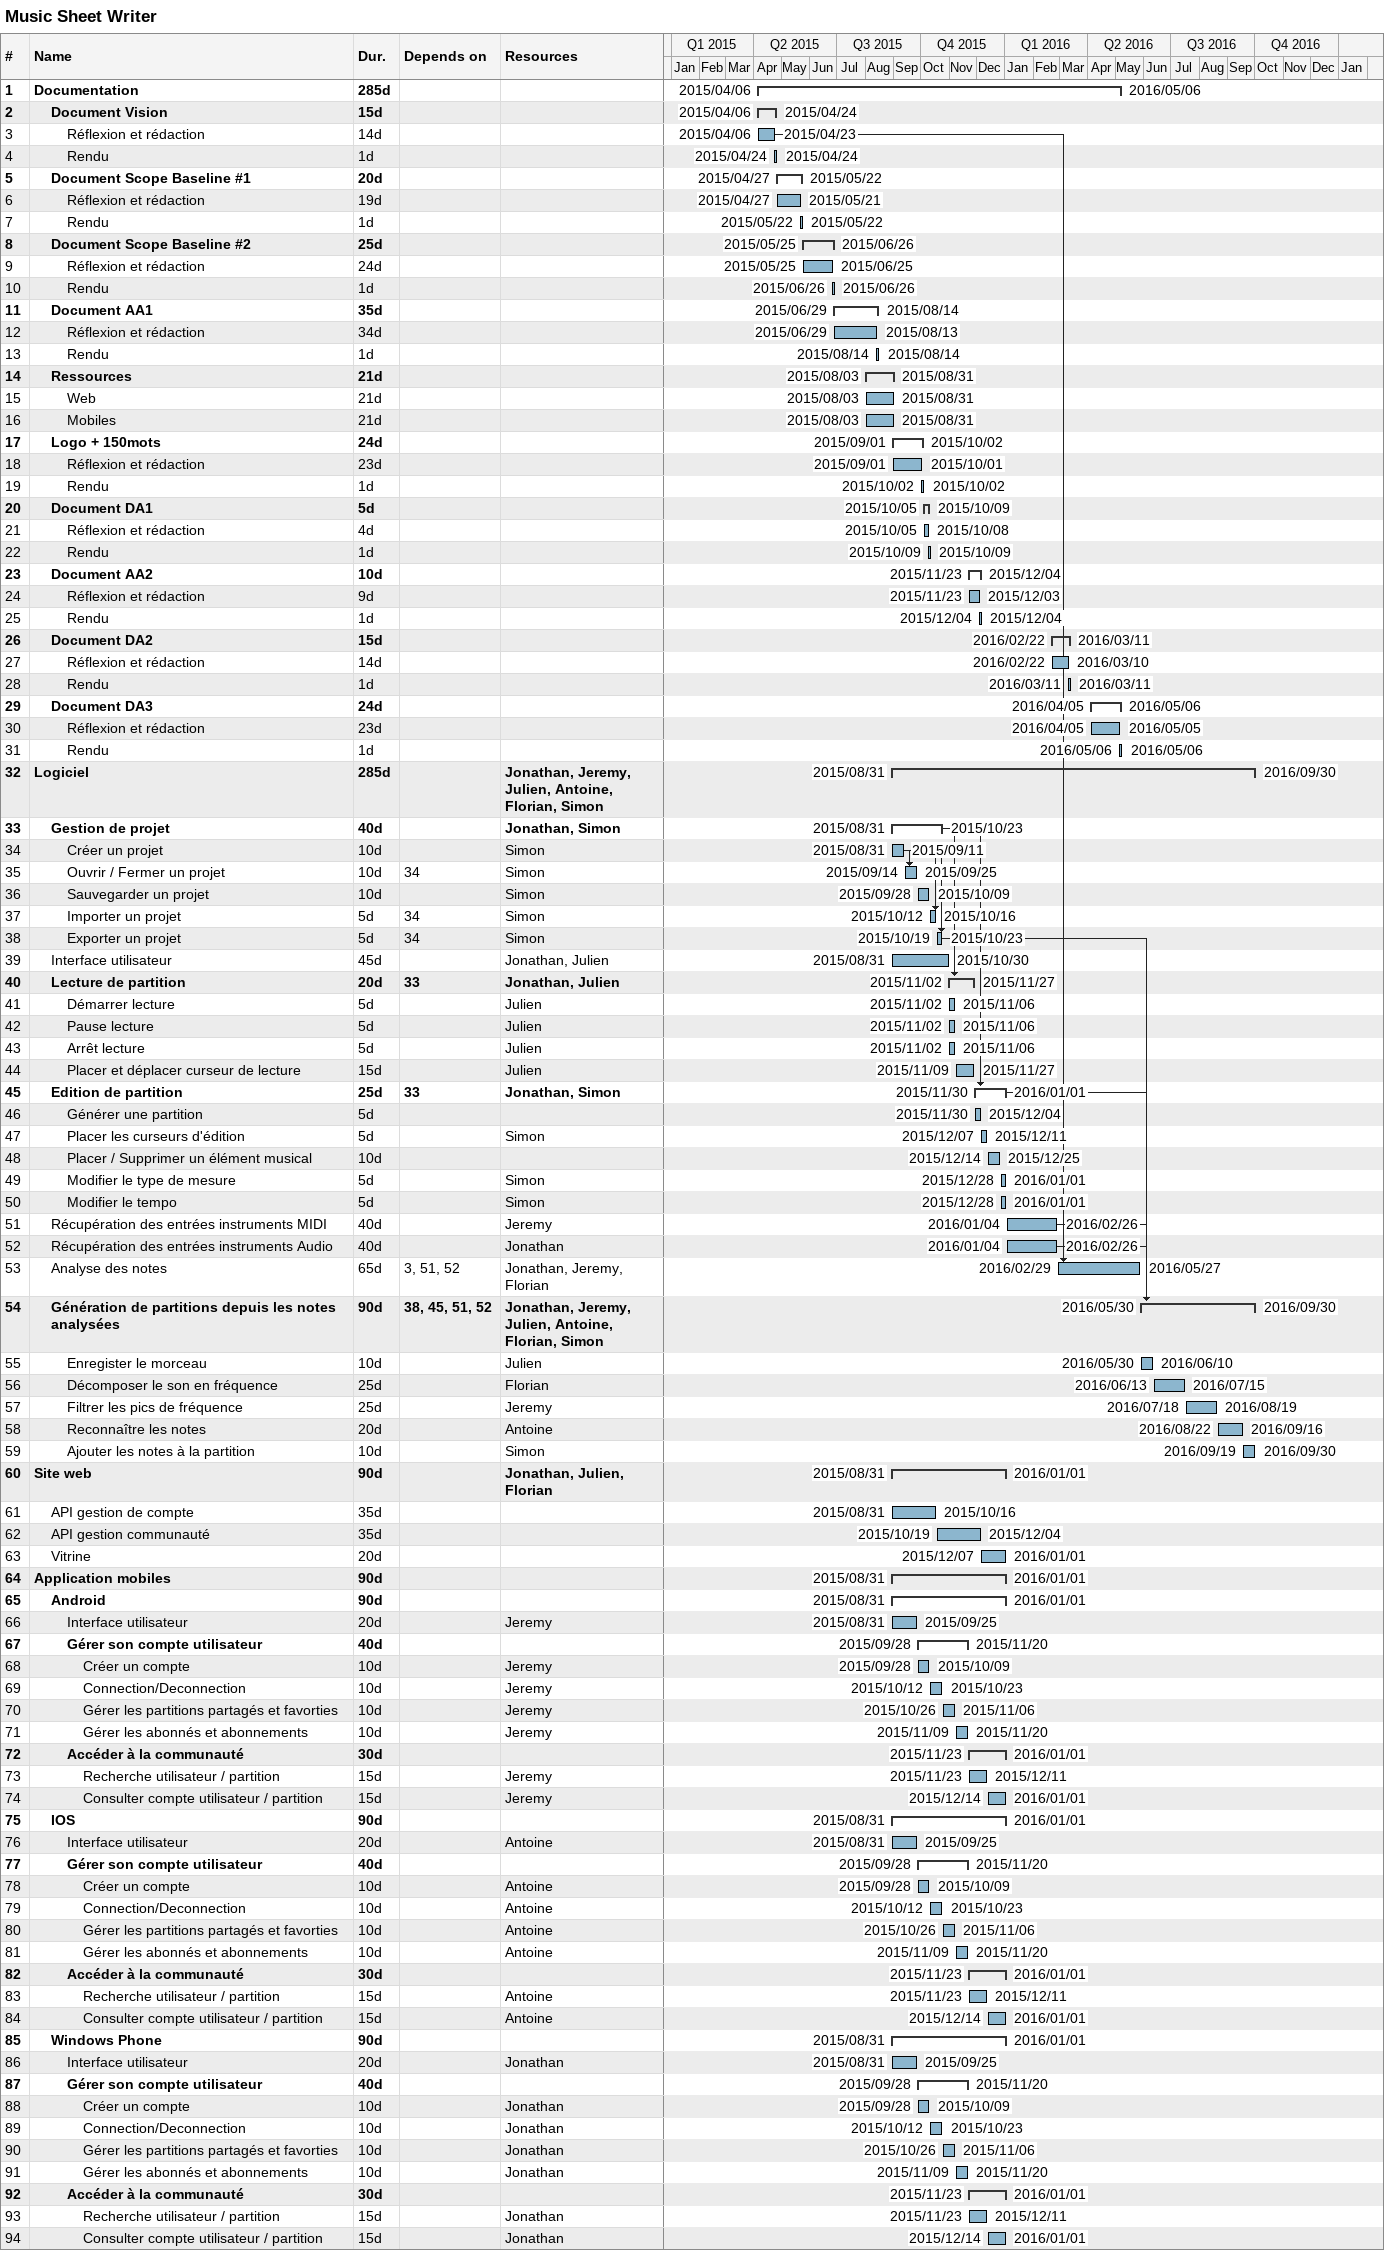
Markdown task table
Music Sheet Writer

| ID | Level | Task | Duration | Start | Finish | Predecessors | Resources |
|---|---|---|---|---|---|---|---|
| 1 | 1 | **Documentation** | 285d | 2015-04-06 | 2016-05-06 |  |  |
| 2 | 2 | **Document Vision** | 15d | 2015-04-06 | 2015-04-24 |  |  |
| 3 | 3 | Réflexion et rédaction | 14d | 2015-04-06 | 2015-04-23 |  |  |
| 4 | 3 | Rendu | 1d | 2015-04-24 | 2015-04-24 |  |  |
| 5 | 2 | **Document Scope Baseline #1** | 20d | 2015-04-27 | 2015-05-22 |  |  |
| 6 | 3 | Réflexion et rédaction | 19d | 2015-04-27 | 2015-05-21 |  |  |
| 7 | 3 | Rendu | 1d | 2015-05-22 | 2015-05-22 |  |  |
| 8 | 2 | **Document Scope Baseline #2** | 25d | 2015-05-25 | 2015-06-26 |  |  |
| 9 | 3 | Réflexion et rédaction | 24d | 2015-05-25 | 2015-06-25 |  |  |
| 10 | 3 | Rendu | 1d | 2015-06-26 | 2015-06-26 |  |  |
| 11 | 2 | **Document AA1** | 35d | 2015-06-29 | 2015-08-14 |  |  |
| 12 | 3 | Réflexion et rédaction | 34d | 2015-06-29 | 2015-08-13 |  |  |
| 13 | 3 | Rendu | 1d | 2015-08-14 | 2015-08-14 |  |  |
| 14 | 2 | **Ressources** | 21d | 2015-08-03 | 2015-08-31 |  |  |
| 15 | 3 | Web | 21d | 2015-08-03 | 2015-08-31 |  |  |
| 16 | 3 | Mobiles | 21d | 2015-08-03 | 2015-08-31 |  |  |
| 17 | 2 | **Logo + 150mots** | 24d | 2015-09-01 | 2015-10-02 |  |  |
| 18 | 3 | Réflexion et rédaction | 23d | 2015-09-01 | 2015-10-01 |  |  |
| 19 | 3 | Rendu | 1d | 2015-10-02 | 2015-10-02 |  |  |
| 20 | 2 | **Document DA1** | 5d | 2015-10-05 | 2015-10-09 |  |  |
| 21 | 3 | Réflexion et rédaction | 4d | 2015-10-05 | 2015-10-08 |  |  |
| 22 | 3 | Rendu | 1d | 2015-10-09 | 2015-10-09 |  |  |
| 23 | 2 | **Document AA2** | 10d | 2015-11-23 | 2015-12-04 |  |  |
| 24 | 3 | Réflexion et rédaction | 9d | 2015-11-23 | 2015-12-03 |  |  |
| 25 | 3 | Rendu | 1d | 2015-12-04 | 2015-12-04 |  |  |
| 26 | 2 | **Document DA2** | 15d | 2016-02-22 | 2016-03-11 |  |  |
| 27 | 3 | Réflexion et rédaction | 14d | 2016-02-22 | 2016-03-10 |  |  |
| 28 | 3 | Rendu | 1d | 2016-03-11 | 2016-03-11 |  |  |
| 29 | 2 | **Document DA3** | 24d | 2016-04-05 | 2016-05-06 |  |  |
| 30 | 3 | Réflexion et rédaction | 23d | 2016-04-05 | 2016-05-05 |  |  |
| 31 | 3 | Rendu | 1d | 2016-05-06 | 2016-05-06 |  |  |
| 32 | 1 | **Logiciel** | 285d | 2015-08-31 | 2016-09-30 |  | Jonathan, Jeremy, Julien, Antoine, Florian, Simon |
| 33 | 2 | **Gestion de projet** | 40d | 2015-08-31 | 2015-10-23 |  | Jonathan, Simon |
| 34 | 3 | Créer un projet | 10d | 2015-08-31 | 2015-09-11 |  | Simon |
| 35 | 3 | Ouvrir / Fermer un projet | 10d | 2015-09-14 | 2015-09-25 | 34 | Simon |
| 36 | 3 | Sauvegarder un projet | 10d | 2015-09-28 | 2015-10-09 |  | Simon |
| 37 | 3 | Importer un projet | 5d | 2015-10-12 | 2015-10-16 | 34 | Simon |
| 38 | 3 | Exporter un projet | 5d | 2015-10-19 | 2015-10-23 | 34 | Simon |
| 39 | 2 | Interface utilisateur | 45d | 2015-08-31 | 2015-10-30 |  | Jonathan, Julien |
| 40 | 2 | **Lecture de partition** | 20d | 2015-11-02 | 2015-11-27 | 33 | Jonathan, Julien |
| 41 | 3 | Démarrer lecture | 5d | 2015-11-02 | 2015-11-06 |  | Julien |
| 42 | 3 | Pause lecture | 5d | 2015-11-02 | 2015-11-06 |  | Julien |
| 43 | 3 | Arrêt lecture | 5d | 2015-11-02 | 2015-11-06 |  | Julien |
| 44 | 3 | Placer et déplacer curseur de lecture | 15d | 2015-11-09 | 2015-11-27 |  | Julien |
| 45 | 2 | **Edition de partition** | 25d | 2015-11-30 | 2016-01-01 | 33 | Jonathan, Simon |
| 46 | 3 | Générer une partition | 5d | 2015-11-30 | 2015-12-04 |  |  |
| 47 | 3 | Placer les curseurs d'édition | 5d | 2015-12-07 | 2015-12-11 |  | Simon |
| 48 | 3 | Placer / Supprimer un élément musical | 10d | 2015-12-14 | 2015-12-25 |  |  |
| 49 | 3 | Modifier le type de mesure | 5d | 2015-12-28 | 2016-01-01 |  | Simon |
| 50 | 3 | Modifier le tempo | 5d | 2015-12-28 | 2016-01-01 |  | Simon |
| 51 | 2 | Récupération des entrées instruments MIDI | 40d | 2016-01-04 | 2016-02-26 |  | Jeremy |
| 52 | 2 | Récupération des entrées instruments Audio | 40d | 2016-01-04 | 2016-02-26 |  | Jonathan |
| 53 | 2 | Analyse des notes | 65d | 2016-02-29 | 2016-05-27 | 3, 51, 52 | Jonathan, Jeremy, Florian |
| 54 | 2 | **Génération de partitions depuis les notes analysées** | 90d | 2016-05-30 | 2016-09-30 | 38, 45, 51, 52 | Jonathan, Jeremy, Julien, Antoine, Florian, Simon |
| 55 | 3 | Enregister le morceau | 10d | 2016-05-30 | 2016-06-10 |  | Julien |
| 56 | 3 | Décomposer le son en fréquence | 25d | 2016-06-13 | 2016-07-15 |  | Florian |
| 57 | 3 | Filtrer les pics de fréquence | 25d | 2016-07-18 | 2016-08-19 |  | Jeremy |
| 58 | 3 | Reconnaître les notes | 20d | 2016-08-22 | 2016-09-16 |  | Antoine |
| 59 | 3 | Ajouter les notes à la partition | 10d | 2016-09-19 | 2016-09-30 |  | Simon |
| 60 | 1 | **Site web** | 90d | 2015-08-31 | 2016-01-01 |  | Jonathan, Julien, Florian |
| 61 | 2 | API gestion de compte | 35d | 2015-08-31 | 2015-10-16 |  |  |
| 62 | 2 | API gestion communauté | 35d | 2015-10-19 | 2015-12-04 |  |  |
| 63 | 2 | Vitrine | 20d | 2015-12-07 | 2016-01-01 |  |  |
| 64 | 1 | **Application mobiles** | 90d | 2015-08-31 | 2016-01-01 |  |  |
| 65 | 2 | **Android** | 90d | 2015-08-31 | 2016-01-01 |  |  |
| 66 | 3 | Interface utilisateur | 20d | 2015-08-31 | 2015-09-25 |  | Jeremy |
| 67 | 3 | **Gérer son compte utilisateur** | 40d | 2015-09-28 | 2015-11-20 |  |  |
| 68 | 4 | Créer un compte | 10d | 2015-09-28 | 2015-10-09 |  | Jeremy |
| 69 | 4 | Connection/Deconnection | 10d | 2015-10-12 | 2015-10-23 |  | Jeremy |
| 70 | 4 | Gérer les partitions partagés et favorties | 10d | 2015-10-26 | 2015-11-06 |  | Jeremy |
| 71 | 4 | Gérer les abonnés et abonnements | 10d | 2015-11-09 | 2015-11-20 |  | Jeremy |
| 72 | 3 | **Accéder à la communauté** | 30d | 2015-11-23 | 2016-01-01 |  |  |
| 73 | 4 | Recherche utilisateur / partition | 15d | 2015-11-23 | 2015-12-11 |  | Jeremy |
| 74 | 4 | Consulter compte utilisateur / partition | 15d | 2015-12-14 | 2016-01-01 |  | Jeremy |
| 75 | 2 | **IOS** | 90d | 2015-08-31 | 2016-01-01 |  |  |
| 76 | 3 | Interface utilisateur | 20d | 2015-08-31 | 2015-09-25 |  | Antoine |
| 77 | 3 | **Gérer son compte utilisateur** | 40d | 2015-09-28 | 2015-11-20 |  |  |
| 78 | 4 | Créer un compte | 10d | 2015-09-28 | 2015-10-09 |  | Antoine |
| 79 | 4 | Connection/Deconnection | 10d | 2015-10-12 | 2015-10-23 |  | Antoine |
| 80 | 4 | Gérer les partitions partagés et favorties | 10d | 2015-10-26 | 2015-11-06 |  | Antoine |
| 81 | 4 | Gérer les abonnés et abonnements | 10d | 2015-11-09 | 2015-11-20 |  | Antoine |
| 82 | 3 | **Accéder à la communauté** | 30d | 2015-11-23 | 2016-01-01 |  |  |
| 83 | 4 | Recherche utilisateur / partition | 15d | 2015-11-23 | 2015-12-11 |  | Antoine |
| 84 | 4 | Consulter compte utilisateur / partition | 15d | 2015-12-14 | 2016-01-01 |  | Antoine |
| 85 | 2 | **Windows Phone** | 90d | 2015-08-31 | 2016-01-01 |  |  |
| 86 | 3 | Interface utilisateur | 20d | 2015-08-31 | 2015-09-25 |  | Jonathan |
| 87 | 3 | **Gérer son compte utilisateur** | 40d | 2015-09-28 | 2015-11-20 |  |  |
| 88 | 4 | Créer un compte | 10d | 2015-09-28 | 2015-10-09 |  | Jonathan |
| 89 | 4 | Connection/Deconnection | 10d | 2015-10-12 | 2015-10-23 |  | Jonathan |
| 90 | 4 | Gérer les partitions partagés et favorties | 10d | 2015-10-26 | 2015-11-06 |  | Jonathan |
| 91 | 4 | Gérer les abonnés et abonnements | 10d | 2015-11-09 | 2015-11-20 |  | Jonathan |
| 92 | 3 | **Accéder à la communauté** | 30d | 2015-11-23 | 2016-01-01 |  |  |
| 93 | 4 | Recherche utilisateur / partition | 15d | 2015-11-23 | 2015-12-11 |  | Jonathan |
| 94 | 4 | Consulter compte utilisateur / partition | 15d | 2015-12-14 | 2016-01-01 |  | Jonathan |
